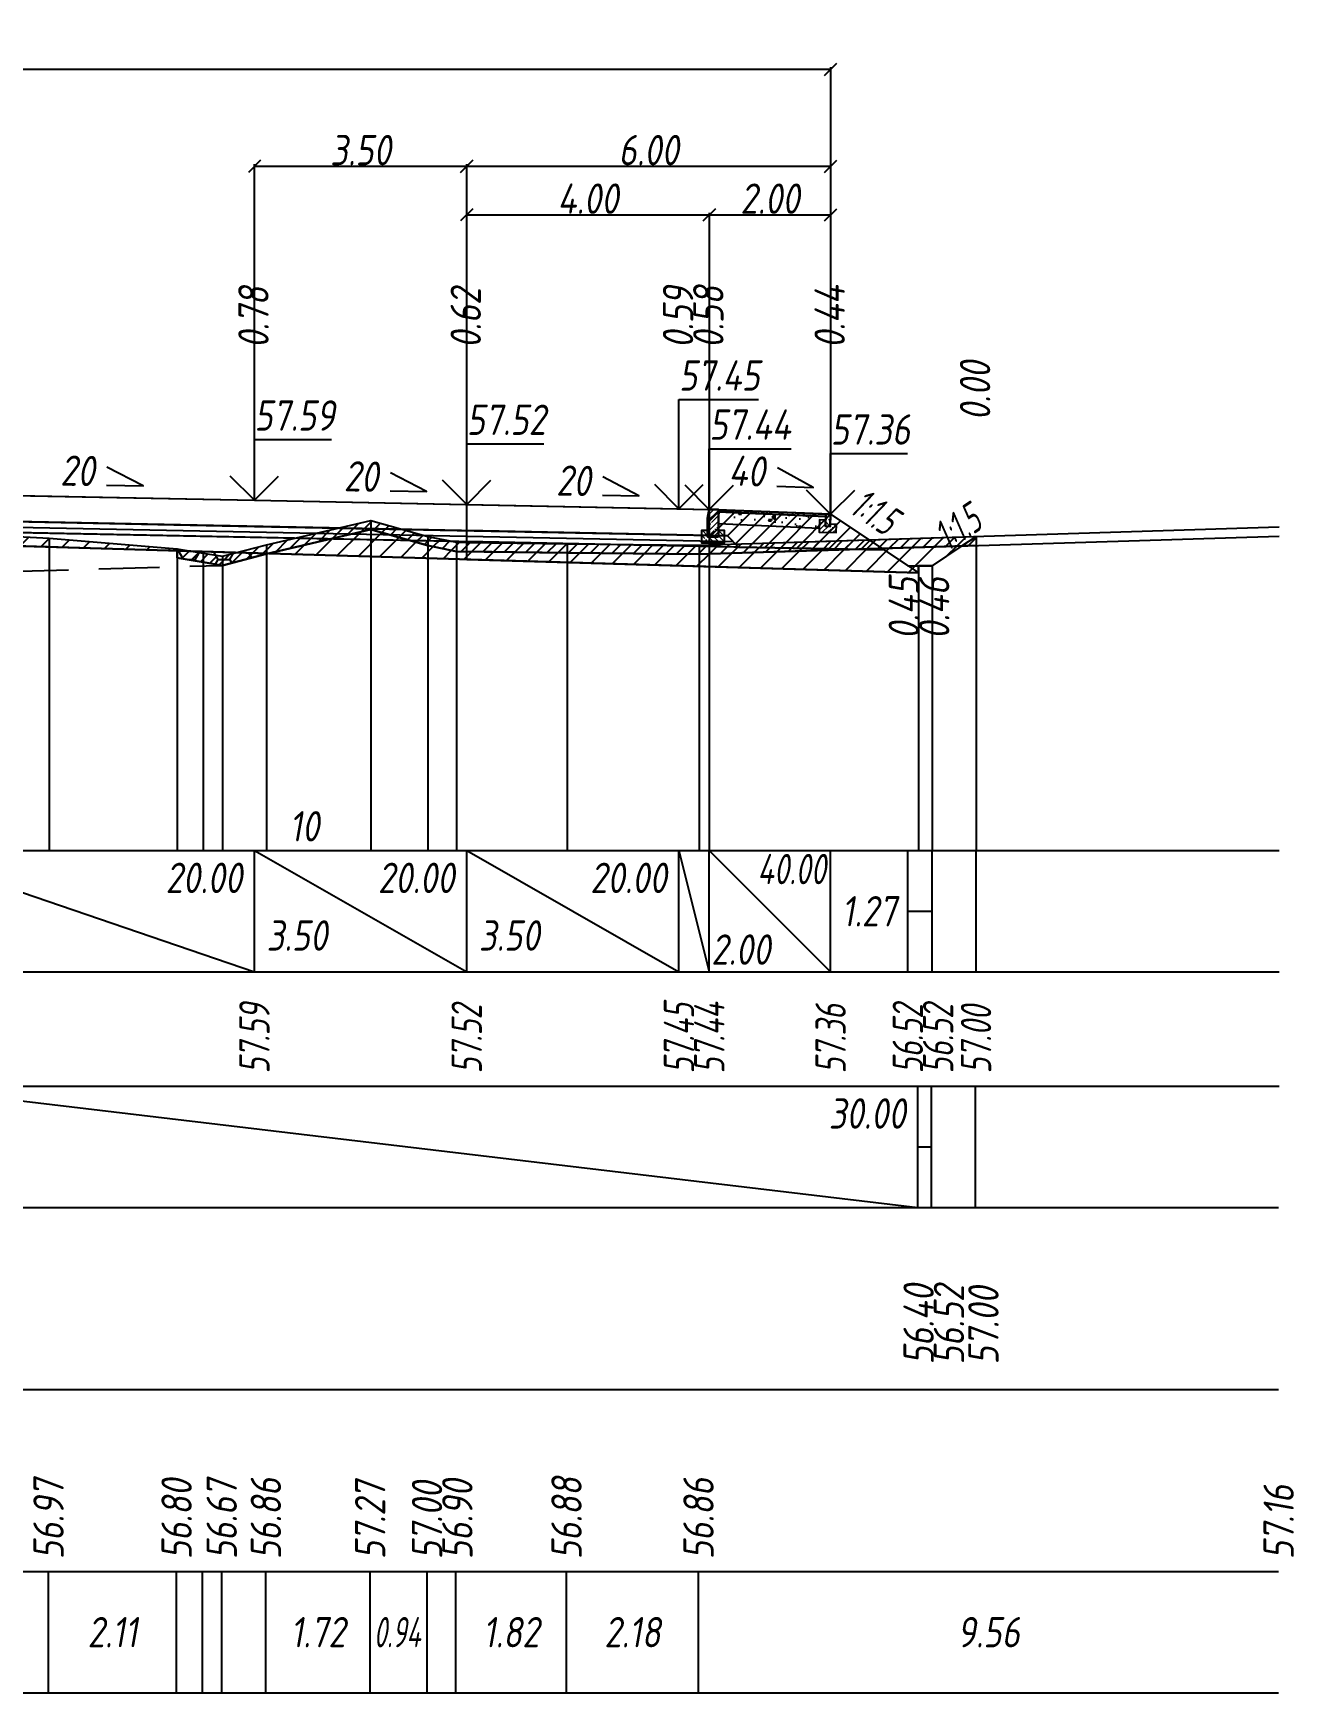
# Model space of a CAD drawing. Extents: x -717 to 1451, y -133302 to 233.
# Drawn here: x -165 to -61.1, y -72785.8 to -72649 of the extents above; entities that cross this region are included whole.
import ezdxf
from ezdxf.enums import TextEntityAlignment as Align

# ---------------------------------------------------------------- set-up
doc = ezdxf.new("R2010")
doc.units = 0
doc.linetypes.add('штриховая', pattern=[0.75, 0.5, -0.25])
for name, color, linetype in [('Интерполированный поперечник', 2, 'Continuous'), ('КОД_399', 252, 'Continuous'), ('Код_510', 7, 'Continuous'), ('Код_514', 1, 'Continuous'), ('Код_516', 1, 'Continuous'), ('Контур_0', 7, 'Continuous'), ('Контур_2521', 7, 'Continuous'), ('Контур_2564', 7, 'Continuous'), ('Контур_2660', 7, 'Continuous'), ('Контур_2665', 7, 'Continuous'), ('Контур_400', 7, 'Continuous'), ('Контур_508', 7, 'Continuous'), ('Контур_512', 7, 'Continuous'), ('Контур_513', 7, 'Continuous'), ('Красный поперечник', 1, 'Continuous'), ('Объём_2501', 7, 'Continuous'), ('Объём_2564', 7, 'Continuous'), ('Объём_2650', 7, 'Continuous'), ('Объём_2660', 7, 'Continuous'), ('Объём_2661', 7, 'Continuous'), ('Объём_2662', 7, 'Continuous'), ('Объём_2663', 7, 'Continuous'), ('Объём_2664', 7, 'Continuous'), ('Объём_2665', 7, 'Continuous'), ('Объём_2666', 7, 'Continuous'), ('Откосы', 7, 'Continuous'), ('Отметки покрытия', 7, 'Continuous'), ('Рабочие отметки', 7, 'Continuous'), ('Слои выравнивания', 7, 'Continuous'), ('Таблица', 7, 'Continuous'), ('Уклоны проезжей части', 7, 'Continuous'), ('Черный поперечник', 3, 'Continuous')]:
    doc.layers.add(name, color=color, linetype=linetype)
for name, color, linetype, true_color in [('Контур_2540', 2, 'Continuous', 0xffff00), ('Контур_2560', 2, 'Continuous', 0xffff00), ('Контур_2561', 7, 'Continuous', 0xff8040), ('Контур_2562', 3, 'Continuous', 0x00ff00), ('Контур_2563', 7, 'Continuous', 0xff8000), ('Контур_2570', 7, 'Continuous', 0x80ff00), ('Контур_2736', 4, 'Continuous', 0x00ffff), ('Контур_402', 7, 'Continuous', 0xff6464), ('Контур_703', 4, 'Continuous', 0x00ffff), ('Контур_707', 4, 'Continuous', 0x00ffff), ('Контур_720', 131, 'Continuous', 0xaaffff), ('Объём_2500', 7, 'Continuous', 0xc0c0c0), ('Объём_2520', 7, 'Continuous', 0x80ffff), ('Объём_2540', 2, 'Continuous', 0xffff00), ('Объём_2560', 2, 'Continuous', 0xffff00), ('Объём_2561', 7, 'Continuous', 0xff8040), ('Объём_2562', 3, 'Continuous', 0x00ff00), ('Объём_2563', 7, 'Continuous', 0xff8000), ('Объём_2570', 7, 'Continuous', 0x80ff00), ('Объём_2600', 7, 'Continuous', 0x808000), ('Объём_2746', 2, 'Continuous', 0xffff00)]:
    doc.layers.add(name, color=color, linetype=linetype, true_color=true_color)
doc.styles.get("Standard").update_dxf_attribs({"font": 'txt', "height": 2.5})
doc.styles.add('М', font='romand.shx', dxfattribs={"width": 0.8, "oblique": 10, "height": 2.5})
doc.dimstyles.get("Standard").update_dxf_attribs({"dimtxt": 0.18, "dimasz": 0.18, "dimexe": 0.18, "dimexo": 0.0625, "dimgap": 0.09, "dimtad": 0, "dimtih": 1, "dimtoh": 1, "dimdec": 4, "dimzin": 0, "dimdsep": 46, "dimtxsty": 'Standard', "dimcen": 0.09, "dimadec": 0, "dimazin": 0, "dimtfac": 1, "dimtdec": 4, "dimtofl": 0, "dimtmove": 0, "dimatfit": 3, "dimfxl": 1, "dimtolj": 1, "dimtzin": 0, "dimarcsym": 0})
pattern_1 = [(45, (-402.673, 2.5874), (-0.898025612, 0.898025612), [])]

# ---------------------------------------------------------------- blocks, each defined once
blk = doc.blocks.new('_Oblique')
at = {"color": 0, "linetype": 'ByBlock', "lineweight": -2}
blk.add_line((-0.5, -0.5), (0.5, 0.5), dxfattribs=at)
blk = doc.blocks.new('*D3022')
at = {"color": 0, "lineweight": -2, "transparency": 16777216}
for p, q in [((-109.29, -72688.3), (-109.29, -72663.84)), ((-109.29, -72664.02), (-99.29, -72664.02)), ((-99.29, -72688.7), (-99.29, -72663.84))]:
    blk.add_line(p, q, dxfattribs=at)
at = {"layer": 'Defpoints', "color": 0, "transparency": 16777216}
for p in [(-99.29, -72664.02), (-109.29, -72688.36), (-99.29, -72688.76)]:
    blk.add_point(p, dxfattribs=at)
at = {"color": 0, "lineweight": -2, "transparency": 16777216, "rotation": 180}
blk.add_blockref('_Oblique', (-109.29, -72664.02), dxfattribs=at)
at = {"color": 0, "lineweight": -2, "transparency": 16777216}
blk.add_blockref('_Oblique', (-99.29, -72664.02), dxfattribs=at)
at = {"color": 0, "transparency": 16777216, "insert": (-104.29, -72662.68), "char_height": 2.5, "width": 0.72, "attachment_point": 5, "style": 'М'}
blk.add_mtext('\\A1;2.00', dxfattribs=at)
blk = doc.blocks.new('*D3024')
at = {"color": 0, "lineweight": -2, "transparency": 16777216}
for p, q in [((-129.29, -72687.9), (-129.29, -72663.84)), ((-129.29, -72664.02), (-109.29, -72664.02)), ((-109.29, -72688.3), (-109.29, -72663.84))]:
    blk.add_line(p, q, dxfattribs=at)
at = {"layer": 'Defpoints', "color": 0, "transparency": 16777216}
for p in [(-109.29, -72664.02), (-129.29, -72687.96), (-109.29, -72688.36)]:
    blk.add_point(p, dxfattribs=at)
at = {"color": 0, "lineweight": -2, "transparency": 16777216, "rotation": 180}
blk.add_blockref('_Oblique', (-129.29, -72664.02), dxfattribs=at)
at = {"color": 0, "lineweight": -2, "transparency": 16777216}
blk.add_blockref('_Oblique', (-109.29, -72664.02), dxfattribs=at)
at = {"color": 0, "transparency": 16777216, "insert": (-119.29, -72662.68), "char_height": 2.5, "width": 0.72, "attachment_point": 5, "style": 'М'}
blk.add_mtext('\\A1;4.00', dxfattribs=at)
blk = doc.blocks.new('*D3026')
at = {"color": 0, "lineweight": -2, "transparency": 16777216}
for p, q in [((-146.79, -72687.55), (-146.79, -72659.84)), ((-129.29, -72660.02), (-146.79, -72660.02)), ((-129.29, -72687.9), (-129.29, -72659.84))]:
    blk.add_line(p, q, dxfattribs=at)
at = {"layer": 'Defpoints', "color": 0, "transparency": 16777216}
for p in [(-146.79, -72660.02), (-146.79, -72687.61), (-129.29, -72687.96)]:
    blk.add_point(p, dxfattribs=at)
at = {"color": 0, "lineweight": -2, "transparency": 16777216, "rotation": 180}
blk.add_blockref('_Oblique', (-146.79, -72660.02), dxfattribs=at)
at = {"color": 0, "lineweight": -2, "transparency": 16777216}
blk.add_blockref('_Oblique', (-129.29, -72660.02), dxfattribs=at)
at = {"color": 0, "transparency": 16777216, "insert": (-138.04, -72658.68), "char_height": 2.5, "width": 0.75, "attachment_point": 5, "style": 'М'}
blk.add_mtext('\\A1;3.50', dxfattribs=at)
blk = doc.blocks.new('*D3027')
at = {"color": 0, "lineweight": -2, "transparency": 16777216}
for p, q in [((-129.29, -72687.9), (-129.29, -72659.84)), ((-99.29, -72660.02), (-129.29, -72660.02)), ((-99.29, -72688.7), (-99.29, -72659.84))]:
    blk.add_line(p, q, dxfattribs=at)
at = {"layer": 'Defpoints', "color": 0, "transparency": 16777216}
for p in [(-129.29, -72660.02), (-129.29, -72687.96), (-99.29, -72688.76)]:
    blk.add_point(p, dxfattribs=at)
at = {"color": 0, "lineweight": -2, "transparency": 16777216, "rotation": 180}
blk.add_blockref('_Oblique', (-129.29, -72660.02), dxfattribs=at)
at = {"color": 0, "lineweight": -2, "transparency": 16777216}
blk.add_blockref('_Oblique', (-99.29, -72660.02), dxfattribs=at)
at = {"color": 0, "transparency": 16777216, "insert": (-114.29, -72658.68), "char_height": 2.5, "width": 0.72, "attachment_point": 5, "style": 'М'}
blk.add_mtext('\\A1;6.00', dxfattribs=at)
blk = doc.blocks.new('*D3029')
at = {"color": 0, "lineweight": -2, "transparency": 16777216}
for p, q in [((-287.81, -72689.2), (-287.81, -72651.84)), ((-287.81, -72652.02), (-99.29, -72652.02)), ((-99.29, -72688.7), (-99.29, -72651.84))]:
    blk.add_line(p, q, dxfattribs=at)
at = {"layer": 'Defpoints', "color": 0, "transparency": 16777216}
for p in [(-99.29, -72652.02), (-99.29, -72688.76), (-287.81, -72689.26)]:
    blk.add_point(p, dxfattribs=at)
at = {"color": 0, "lineweight": -2, "transparency": 16777216, "rotation": 180}
blk.add_blockref('_Oblique', (-287.81, -72652.02), dxfattribs=at)
at = {"color": 0, "lineweight": -2, "transparency": 16777216}
blk.add_blockref('_Oblique', (-99.29, -72652.02), dxfattribs=at)
at = {"color": 0, "transparency": 16777216, "insert": (-193.55, -72650.68), "char_height": 2.5, "width": 0.93, "attachment_point": 5, "style": 'М'}
blk.add_mtext('\\A1;37.70', dxfattribs=at)
blk = doc.blocks.new('Тротуар1')
at = {"linetype": 'Continuous', "lineweight": 13}
h = blk.add_hatch(dxfattribs=at)
h.set_pattern_fill('ANSI35', scale=5, angle=90)
h.set_pattern_definition([(135, (-1541.6927, -4801.9416), (-0.88388348, -0.88388348), []), (135, (-1541.6927, -4801.0577), (-0.88388348, -0.88388348), [1.5625, -0.3125, 0, -0.3125])])
h.paths.add_polyline_path([(-16.72, -1.24), (-17.72, -1.24), (-17.72, -2.24), (-18.52, -2.24), (-18.52, -1.85), (-19.52, -1.89), (-19.52, -3.24), (-16.72, -3.24)])
h = blk.add_hatch(dxfattribs=at)
h.set_pattern_fill('ANSI35', scale=5)
h.set_pattern_definition([(45, (-1541.6927, -4800.4416), (-0.88388348, 0.88388348), []), (45, (-1540.8088, -4800.4416), (-0.88388348, 0.88388348), [1.5625, -0.3125, 0, -0.3125])])
h.paths.add_polyline_path([(-17.72, -0.24), (-18.52, -0.24), (-18.52, -2.24), (-17.72, -2.24)])
at = {"linetype": 'Continuous'}
h = blk.add_hatch(dxfattribs=at)
h.set_pattern_fill('ANSI31', color=256, scale=15, angle=45, style=0)
h.set_pattern_definition([(90, (-1932.1888, -4954.235), (-1.875, 3e-16), [])])
h.paths.add_polyline_path([(0, 0), (-17.72, -0.24), (-17.71, -0.63), (-11.04, -0.58), (0, -0.4)])
at = {"layer": 'КОД_399'}
h = blk.add_hatch(dxfattribs=at)
h.set_pattern_fill('AR-CONC', scale=0.7, angle=45, style=0)
h.set_pattern_definition([(95, (-1932.189, -4954.235), (3.860864, 3.2396496), [0.525, -5.775]), (40, (-1932.189, -4954.235), (-4.409945, 3.036377), [0.42, -4.62]), (145.45144, (-1931.867, -4953.965), (-0.549081, 6.2760265), [0.4461813, -4.907995]), (91.1842, (-1933.179, -4953.245), (6.101854, 4.4632964), [0.7875, -8.6625]), (141.63564, (-1932.67, -4952.873), (-0.1953, 9.447982), [0.669272, -7.361996]), (36.18416, (-1933.179, -4953.245), (-0.1953, 9.447982), [0.63, -6.93]), (66, (-1932.4363, -4952.9975), (4.947401, 0.9616773), [0.525, -5.775]), (11, (-1932.4363, -4952.9975), (-2.38496, 4.793659), [0.42, -4.62]), (116.45144, (-1932.024, -4952.9174), (2.562441, 5.7553363), [0.4461813, -4.907995]), (82.5, (-1932.1888, -4954.235), (-1.5875523, 1.7079287), [0, -4.564, 0, -4.69, 0, -4.6375]), (52.5, (-1932.1888, -4954.235), (-0.6501106, 3.2543661), [0, -2.674, 0, -4.459, 0, -1.7675]), (12.5, (-1933.2926, -4955.3388), (2.7539272, 2.5306453), [0, -1.75, 0, -5.46, 0, -7.245]), (2.5, (-1933.7876, -4955.8337), (2.3911299, 3.3821186), [0, -2.275, 0, -3.626, 0, -5.145])])
h.paths.add_polyline_path([(0, -0.4), (-17.71, -0.63), (-17.72, -1.24), (-16.71, -1.24), (-16.72, -2.62), (-0.07, -2.41)])
at = {"linetype": 'Continuous'}
blk.add_lwpolyline([(-17.72, -1.24), (-16.72, -1.24), (-16.72, -3.24), (-19.52, -3.24), (-19.52, -1.89), (-18.52, -1.85)], dxfattribs=at)
at = {"color": 7, "lineweight": 30}
for points in [[(-18.52, -0.24), (-18.52, -2.24), (-17.72, -2.24), (-17.72, -0.24), (-18.52, -0.24)], [(-8.6, -0.53), (0, -0.4)]]:
    blk.add_lwpolyline(points, dxfattribs=at)
for points in [[(0, 0), (-17.72, -0.24), (-17.72, -0.63), (0, -0.4)], [(0, -0.4), (-17.71, -0.63), (-17.72, -1.24), (-16.71, -1.24), (-16.72, -2.62), (-0.07, -2.39)]]:
    blk.add_lwpolyline(points, close=True)
blk = doc.blocks.new('БР100.30.18')
at = {"linetype": 'Continuous', "lineweight": 13}
h = blk.add_hatch(dxfattribs=at)
h.set_pattern_fill('ANSI35', scale=5)
h.set_pattern_definition([(45, (-1504.996, -4799.2297), (-0.88388348, 0.88388348), []), (45, (-1504.1121, -4799.2297), (-0.88388348, 0.88388348), [1.5625, -0.3125, 0, -0.3125])])
h.paths.add_polyline_path([(0.3, 3.47), (1.8, 3.47), (1.8, -1.03), (0, -1.03), (0, 1.97)])
h = blk.add_hatch(dxfattribs=at)
h.set_pattern_fill('ANSI35', scale=5, angle=90)
h.set_pattern_definition([(135, (-1504.996, -4800.7297), (-0.88388348, -0.88388348), []), (135, (-1504.996, -4799.8458), (-0.88388348, -0.88388348), [1.5625, -0.3125, 0, -0.3125])])
h.paths.add_polyline_path([(-1, -0.03), (0, -0.03), (0, -1.03), (1.8, -1.03), (1.8, -0.03), (2.8, -0.03), (2.8, -2.03), (-1, -2.03)])
at = {"color": 7, "lineweight": 30}
blk.add_lwpolyline([(1.8, -1.03), (0, -1.03), (0, 1.97), (0.3, 3.47), (1.8, 3.47)], close=True, dxfattribs=at)
at = {"linetype": 'Continuous'}
blk.add_lwpolyline([(0, -0.03), (-1, -0.03), (-1, -2.03), (2.8, -2.03), (2.8, -0.03), (1.8, -0.03)], dxfattribs=at)

msp = doc.modelspace()

# ---------------------------------------------------------------- hatches: boundary and pattern name
at = {"layer": 'Объём_2563'}
h = msp.add_hatch(dxfattribs=at)
h.set_pattern_fill('ANSI31', color=256, scale=0.3)
h.set_pattern_definition([(45, (-402.6729, 2.5874), (-0.673519209, 0.673519209), [])])
h.paths.add_polyline_path([(-106.875, -72691.395), (-107.793, -72690.476), (-109.293, -72690.446), (-109.293, -72688.296), (-99.293, -72688.696), (-94.886, -72691.635)])
at = {"layer": 'Объём_2570'}
h = msp.add_hatch(dxfattribs=at)
h.set_pattern_fill('ANSI31', color=256, scale=0.2)
h.set_pattern_definition([(45, (-402.67294, 2.58745), (-0.449012806, 0.449012806), [])])
h.paths.add_polyline_path([(-87.308, -72691.272), (-110.13, -72691.986), (-121.009, -72691.883), (-130.124, -72691.754), (-132.509, -72691.27), (-137.199, -72689.946), (-145.79, -72691.96), (-149.431, -72692.905), (-151.007, -72692.651), (-153.151, -72692.284), (-153.151, -72691.534), (-151.007, -72691.901), (-149.431, -72692.155), (-145.79, -72691.21), (-137.199, -72689.196), (-132.509, -72690.52), (-130.124, -72691.004), (-121.009, -72691.133), (-110.13, -72691.236), (-87.308, -72690.522)])
at = {"layer": 'Объём_2600'}
h = msp.add_hatch(dxfattribs=at)
h.set_pattern_fill('ANSI31', color=6, scale=0.4)
h.set_pattern_definition(pattern_1)
h.paths.add_polyline_path([(-153.151, -72691.698), (-176.05, -72691.011), (-176.05, -72690.204), (-171.031, -72690.285), (-163.71, -72690.672), (-153.151, -72691.534)])
h = msp.add_hatch(dxfattribs=at)
h.set_pattern_fill('ANSI31', color=6, scale=0.4)
h.set_pattern_definition(pattern_1)
h.paths.add_polyline_path([(-90.931, -72692.938), (-92.04, -72692.938), (-92.04, -72693.532), (-145.637, -72691.924), (-137.199, -72689.946), (-132.509, -72691.27), (-130.124, -72691.754), (-121.009, -72691.883), (-110.13, -72691.986), (-88.488, -72691.309)])
h = msp.add_hatch(dxfattribs=at)
h.set_pattern_fill('HONEY', color=5, scale=0.3)
h.set_pattern_definition([(0, (-36.5182, 2.0279), (1.42875, 0.8248891935), [0.9525, -1.905]), (120, (-36.5182, 2.0279), (-1.428749997, 0.824889199), [0.9525, -1.905]), (60, (-36.5182, 2.0279), (3e-09, 1.649778392), [-1.905, 0.9525])])
h.paths.add_polyline_path([(-88.488, -72691.309), (-87.308, -72690.522), (-87.308, -72691.272)])
h = msp.add_hatch(dxfattribs=at)
h.set_pattern_fill('HONEY', color=5, scale=0.3)
h.set_pattern_definition([(0, (-402.6729, 2.58745), (1.42875, 0.8248891935), [0.9525, -1.905]), (120, (-402.6729, 2.58745), (-1.428749997, 0.824889199), [0.9525, -1.905]), (60, (-402.6729, 2.58745), (3e-09, 1.649778392), [-1.905, 0.9525])])
h.paths.add_polyline_path([(-145.79, -72691.96), (-149.431, -72692.905), (-151.007, -72692.651), (-153.151, -72692.284), (-153.151, -72691.698), (-145.637, -72691.924)])

# ---------------------------------------------------------------- linework, layer by layer
at = {"layer": 'Интерполированный поперечник', "linetype": 'штриховая', "ltscale": 10, "flags": 128}
msp.add_lwpolyline([(-264.581, -72696.245), (-149.431, -72692.905)], dxfattribs=at)
at = {"layer": 'Код_510'}
for p, q in [((-163.764, -72785.834), (-163.764, -72775.834)), ((-153.205, -72785.834), (-153.205, -72775.834)), ((-151.061, -72785.834), (-151.061, -72775.834)), ((-149.485, -72785.834), (-149.485, -72775.834)), ((-145.845, -72785.834), (-145.845, -72775.834)), ((-137.253, -72785.834), (-137.253, -72775.834)), ((-132.563, -72785.834), (-132.563, -72775.834)), ((-130.178, -72785.834), (-130.178, -72775.834)), ((-121.064, -72785.834), (-121.064, -72775.834)), ((-110.184, -72785.834), (-110.184, -72775.834))]:
    msp.add_line(p, q, dxfattribs=at)
at = {"layer": 'Код_514'}
for p, q in [((-176.05, -72716.413), (-146.793, -72726.413)), ((-146.793, -72726.413), (-146.793, -72716.413)), ((-146.793, -72716.413), (-129.293, -72726.413)), ((-129.293, -72726.413), (-129.293, -72716.413)), ((-129.293, -72716.413), (-111.793, -72726.413)), ((-111.793, -72726.413), (-111.793, -72716.413)), ((-111.793, -72716.413), (-109.293, -72726.413)), ((-109.293, -72726.413), (-109.293, -72716.413)), ((-109.293, -72716.413), (-99.293, -72726.413)), ((-99.293, -72726.413), (-99.293, -72716.413)), ((-92.931, -72726.413), (-92.931, -72716.413)), ((-90.931, -72726.413), (-90.931, -72716.413)), ((-87.308, -72726.413), (-87.308, -72716.413)), ((-92.931, -72721.413), (-90.931, -72721.413))]:
    msp.add_line(p, q, dxfattribs=at)
at = {"layer": 'Код_516'}
for p, q in [((-176.104, -72735.834), (-92.095, -72745.834)), ((-92.095, -72745.834), (-92.095, -72735.834)), ((-92.095, -72745.834), (-92.095, -72735.834)), ((-90.986, -72745.834), (-90.986, -72735.834)), ((-87.362, -72745.834), (-87.362, -72735.834)), ((-92.095, -72740.834), (-90.986, -72740.834))]:
    msp.add_line(p, q, dxfattribs=at)
at = {"layer": 'Контур_0', "color": 18, "true_color": 0x000000, "flags": 128}
for points in [[(-146.793, -72687.546), (-109.293, -72688.296), (-109.293, -72690.446), (-176.05, -72689.111), (-176.05, -72686.961), (-146.793, -72687.546), (-146.793, -72687.546)], [(-146.793, -72689.696), (-107.793, -72690.476), (-106.875, -72691.395), (-176.05, -72690.011), (-176.05, -72689.111), (-146.793, -72689.696), (-146.793, -72689.696)], [(-109.293, -72690.446), (-107.793, -72690.476), (-106.875, -72691.395), (-94.886, -72691.635)]]:
    msp.add_lwpolyline(points, dxfattribs=at)
at = {"layer": 'Контур_2521', "color": 18, "true_color": 0x000000, "flags": 128}
msp.add_lwpolyline([(-176.05, -72689.561), (-107.334, -72690.936)], dxfattribs=at)
at = {"layer": 'Контур_2540', "flags": 128}
msp.add_lwpolyline([(-92.04, -72693.532), (-176.05, -72691.011), (-176.05, -72690.011), (-94.886, -72691.635), (-92.04, -72693.532), (-92.04, -72693.532)], dxfattribs=at)
at = {"layer": 'Контур_2560', "flags": 128}
msp.add_lwpolyline([(-109.293, -72688.296), (-99.293, -72688.696), (-99.293, -72688.696), (-99.293, -72688.696)], dxfattribs=at)
at = {"layer": 'Контур_2561', "flags": 128}
msp.add_lwpolyline([(-109.293, -72688.296), (-109.293, -72688.296), (-99.293, -72688.696), (-99.293, -72688.696), (-109.293, -72688.296)], dxfattribs=at)
at = {"layer": 'Контур_2562', "flags": 128}
msp.add_lwpolyline([(-99.293, -72688.696), (-99.293, -72688.696), (-99.293, -72688.696), (-99.293, -72688.696), (-99.293, -72688.696)], dxfattribs=at)
at = {"layer": 'Контур_2563', "flags": 128}
msp.add_lwpolyline([(-106.875, -72691.395), (-107.793, -72690.476), (-109.293, -72690.446), (-109.293, -72688.296), (-99.293, -72688.696), (-94.886, -72691.635), (-106.875, -72691.395), (-106.875, -72691.395)], dxfattribs=at)
at = {"layer": 'Контур_2564', "flags": 128}
msp.add_lwpolyline([(-109.293, -72688.296), (-99.293, -72688.696)], dxfattribs=at)
at = {"layer": 'Контур_2570', "flags": 128}
msp.add_lwpolyline([(-171.031, -72690.285), (-163.71, -72690.672), (-153.151, -72691.534), (-153.151, -72692.284), (-151.007, -72692.651), (-149.431, -72692.905), (-145.79, -72691.96), (-137.199, -72689.946), (-132.509, -72691.27), (-130.124, -72691.754), (-121.009, -72691.883), (-110.13, -72691.986), (-62.308, -72690.49)], dxfattribs=at)
at = {"layer": 'Контур_2660', "flags": 128}
msp.add_lwpolyline([(-176.05, -72691.011), (-92.04, -72693.532)], dxfattribs=at)
at = {"layer": 'Контур_2665', "flags": 128}
msp.add_lwpolyline([(-99.293, -72688.696), (-99.293, -72688.696)], dxfattribs=at)
at = {"layer": 'Контур_2736', "flags": 128}
msp.add_lwpolyline([(-99.293, -72688.696), (-96.141, -72690.798), (-96.141, -72690.798), (-92.931, -72692.938)], dxfattribs=at)
at = {"layer": 'Контур_400', "flags": 128}
msp.add_lwpolyline([(-176.05, -72686.961), (-146.793, -72687.546), (-129.293, -72687.896), (-129.293, -72687.896), (-129.293, -72687.896), (-129.293, -72687.896), (-111.793, -72688.246), (-111.793, -72688.246), (-109.293, -72688.296)], dxfattribs=at)
at = {"layer": 'Контур_402', "flags": 128}
msp.add_lwpolyline([(-295.923, -72694.607), (-229.106, -72692.603), (-229.106, -72690.67), (-218.356, -72690.425), (-199.848, -72689.864), (-189.868, -72689.979), (-176.05, -72690.204), (-176.05, -72691.011), (-92.04, -72693.532)], dxfattribs=at)
at = {"layer": 'Контур_508', "flags": 128}
msp.add_lwpolyline([(-297.666, -72695.77), (-295.923, -72694.607), (-229.106, -72692.603), (-229.106, -72690.67), (-218.356, -72690.425), (-199.848, -72689.864), (-189.868, -72689.979), (-176.05, -72690.204), (-176.05, -72691.011), (-92.04, -72693.532), (-92.04, -72692.938), (-90.931, -72692.938), (-87.308, -72690.522)], dxfattribs=at)
at = {"layer": 'Контур_512', "flags": 128}
msp.add_lwpolyline([(-176.05, -72691.011), (-92.04, -72693.532), (-92.04, -72692.938), (-90.931, -72692.938), (-87.308, -72690.522)], dxfattribs=at)
at = {"layer": 'Контур_513', "flags": 128}
msp.add_lwpolyline([(-297.666, -72695.77), (-295.923, -72694.607), (-229.106, -72692.603), (-229.106, -72690.67), (-218.356, -72690.425), (-199.848, -72689.864), (-189.868, -72689.979), (-176.05, -72690.204), (-176.05, -72691.011), (-92.04, -72693.532), (-92.04, -72692.938), (-90.931, -72692.938), (-87.308, -72690.522)], dxfattribs=at)
at = {"layer": 'Контур_703', "flags": 128}
for points in [[(-99.293, -72688.696), (-96.141, -72690.798)], [(-96.141, -72690.798), (-92.931, -72692.938)]]:
    msp.add_lwpolyline(points, dxfattribs=at)
at = {"layer": 'Контур_707', "flags": 128}
msp.add_lwpolyline([(-90.931, -72692.938), (-87.308, -72690.522)], dxfattribs=at)
at = {"layer": 'Контур_720', "flags": 128}
msp.add_lwpolyline([(-92.931, -72692.938), (-90.931, -72692.938)], dxfattribs=at)
at = {"layer": 'Красный поперечник'}
for p, q in [((-176.05, -72686.961), (-146.793, -72687.546)), ((-146.793, -72687.546), (-129.293, -72687.896)), ((-129.293, -72687.896), (-111.793, -72688.246)), ((-111.793, -72688.246), (-109.293, -72688.296)), ((-109.293, -72688.296), (-99.293, -72688.696)), ((-99.293, -72688.696), (-92.931, -72692.938)), ((-90.931, -72692.938), (-87.308, -72690.522)), ((-87.308, -72690.522), (-87.308, -72716.413)), ((-92.931, -72692.938), (-90.931, -72692.938)), ((-92.04, -72692.938), (-92.04, -72716.413)), ((-90.931, -72692.938), (-90.931, -72716.413)), ((-92.04, -72693.532), (-92.04, -72716.413))]:
    msp.add_line(p, q, dxfattribs=at)
at = {"layer": 'Объём_2500', "color": 18, "true_color": 0x000000, "flags": 128}
for points in [[(-146.793, -72687.546), (-109.293, -72688.296), (-109.293, -72690.446), (-176.05, -72689.111), (-176.05, -72686.961), (-146.793, -72687.546), (-146.793, -72687.546)], [(-129.293, -72687.896), (-109.293, -72688.296), (-109.293, -72690.446), (-129.293, -72690.046), (-129.293, -72687.896)]]:
    msp.add_lwpolyline(points, dxfattribs=at)
at = {"layer": 'Объём_2501', "flags": 128}
for points in [[(-176.05, -72686.961), (-146.793, -72687.546), (-129.293, -72687.896), (-129.293, -72687.896), (-129.293, -72687.896), (-129.293, -72687.896), (-111.793, -72688.246), (-111.793, -72688.246), (-109.293, -72688.296)], [(-129.293, -72687.896), (-111.793, -72688.246), (-111.793, -72688.246), (-109.293, -72688.296)]]:
    msp.add_lwpolyline(points, dxfattribs=at)
at = {"layer": 'Объём_2520', "color": 250, "flags": 128}
for points in [[(-146.793, -72689.696), (-107.793, -72690.476), (-106.875, -72691.395), (-176.05, -72690.011), (-176.05, -72689.111), (-146.793, -72689.696), (-146.793, -72689.696)], [(-129.293, -72690.046), (-107.793, -72690.476), (-106.875, -72691.395), (-129.293, -72690.946), (-129.293, -72690.046)]]:
    msp.add_lwpolyline(points, dxfattribs=at)
at = {"layer": 'Объём_2540', "flags": 128}
for points in [[(-92.04, -72693.532), (-176.05, -72691.011), (-176.05, -72690.011), (-94.886, -72691.635), (-92.04, -72693.532), (-92.04, -72693.532)], [(-129.293, -72690.946), (-94.886, -72691.635), (-92.04, -72693.532), (-92.04, -72693.532), (-92.04, -72693.532), (-129.293, -72692.414), (-129.293, -72690.946)]]:
    msp.add_lwpolyline(points, dxfattribs=at)
at = {"layer": 'Объём_2560', "flags": 128}
msp.add_lwpolyline([(-109.293, -72688.296), (-99.293, -72688.696), (-99.293, -72688.696), (-99.293, -72688.696)], dxfattribs=at)
msp.add_lwpolyline([(-109.293, -72688.296), (-99.293, -72688.696), (-99.293, -72688.696), (-99.293, -72688.696)], dxfattribs=at)
at = {"layer": 'Объём_2561', "flags": 128}
msp.add_lwpolyline([(-109.293, -72688.296), (-109.293, -72688.296), (-99.293, -72688.696), (-99.293, -72688.696), (-109.293, -72688.296)], dxfattribs=at)
msp.add_lwpolyline([(-109.293, -72688.296), (-109.293, -72688.296), (-99.293, -72688.696), (-99.293, -72688.696), (-109.293, -72688.296)], dxfattribs=at)
at = {"layer": 'Объём_2562', "flags": 128}
msp.add_lwpolyline([(-99.293, -72688.696), (-99.293, -72688.696), (-99.293, -72688.696), (-99.293, -72688.696), (-99.293, -72688.696)], dxfattribs=at)
msp.add_lwpolyline([(-99.293, -72688.696), (-99.293, -72688.696), (-99.293, -72688.696), (-99.293, -72688.696), (-99.293, -72688.696)], dxfattribs=at)
at = {"layer": 'Объём_2563', "color": 250, "flags": 128}
msp.add_lwpolyline([(-106.875, -72691.395), (-107.793, -72690.476), (-109.293, -72690.446), (-109.293, -72688.296), (-99.293, -72688.696), (-94.886, -72691.635), (-106.875, -72691.395), (-106.875, -72691.395)], dxfattribs=at)
msp.add_lwpolyline([(-106.875, -72691.395), (-107.793, -72690.476), (-109.293, -72690.446), (-109.293, -72688.296), (-99.293, -72688.696), (-94.886, -72691.635), (-106.875, -72691.395), (-106.875, -72691.395)], dxfattribs=at)
at = {"layer": 'Объём_2564', "flags": 128}
msp.add_lwpolyline([(-109.293, -72688.296), (-99.293, -72688.696)], dxfattribs=at)
msp.add_lwpolyline([(-109.293, -72688.296), (-99.293, -72688.696)], dxfattribs=at)
at = {"layer": 'Объём_2570', "flags": 128}
for points in [[(-87.308, -72691.272), (-110.13, -72691.986), (-121.009, -72691.883), (-130.124, -72691.754), (-132.509, -72691.27), (-137.199, -72689.946), (-145.79, -72691.96), (-149.431, -72692.905), (-151.007, -72692.651), (-153.151, -72692.284), (-153.151, -72691.534), (-151.007, -72691.901), (-149.431, -72692.155), (-145.79, -72691.21), (-137.199, -72689.196), (-132.509, -72690.52), (-130.124, -72691.004), (-121.009, -72691.133), (-110.13, -72691.236), (-87.308, -72690.522), (-87.308, -72691.272), (-87.308, -72691.272)], [(-129.293, -72691.016), (-121.009, -72691.133), (-110.13, -72691.236), (-87.308, -72690.522), (-87.308, -72691.272), (-87.308, -72691.272), (-87.308, -72691.272), (-110.13, -72691.986), (-121.009, -72691.883), (-129.293, -72691.766), (-129.293, -72691.016)]]:
    msp.add_lwpolyline(points, dxfattribs=at)
at = {"layer": 'Объём_2600', "color": 5, "flags": 128}
for points in [[(-88.488, -72691.309), (-87.308, -72690.522), (-87.308, -72691.272), (-88.488, -72691.309), (-88.488, -72691.309)], [(-88.488, -72691.309), (-87.308, -72690.522), (-87.308, -72691.272), (-88.488, -72691.309), (-88.488, -72691.309)], [(-145.79, -72691.96), (-149.431, -72692.905), (-151.007, -72692.651), (-153.151, -72692.284), (-153.151, -72691.698), (-145.637, -72691.924), (-145.79, -72691.96), (-145.79, -72691.96)]]:
    msp.add_lwpolyline(points, dxfattribs=at)
at = {"layer": 'Объём_2650', "color": 6, "flags": 128}
for points in [[(-153.151, -72691.698), (-176.05, -72691.011), (-176.05, -72690.204), (-171.031, -72690.285), (-163.71, -72690.672), (-153.151, -72691.534), (-153.151, -72691.698), (-153.151, -72691.698)], [(-90.931, -72692.938), (-92.04, -72692.938), (-92.04, -72693.532), (-145.637, -72691.924), (-137.199, -72689.946), (-132.509, -72691.27), (-130.124, -72691.754), (-121.009, -72691.883), (-110.13, -72691.986), (-88.488, -72691.309), (-90.931, -72692.938), (-90.931, -72692.938)], [(-129.293, -72691.766), (-121.009, -72691.883), (-110.13, -72691.986), (-88.488, -72691.309), (-90.931, -72692.938), (-90.931, -72692.938), (-90.931, -72692.938), (-92.04, -72692.938), (-92.04, -72693.532), (-129.293, -72692.414), (-129.293, -72691.766)]]:
    msp.add_lwpolyline(points, dxfattribs=at)
at = {"layer": 'Объём_2660', "flags": 128}
for points in [[(-176.05, -72691.011), (-92.04, -72693.532)], [(-129.293, -72692.414), (-92.04, -72693.532)]]:
    msp.add_lwpolyline(points, dxfattribs=at)
at = {"layer": 'Объём_2661', "flags": 128}
msp.add_lwpolyline([(-99.293, -72688.696), (-96.141, -72690.798), (-92.931, -72692.938)], dxfattribs=at)
msp.add_lwpolyline([(-99.293, -72688.696), (-96.141, -72690.798), (-92.931, -72692.938)], dxfattribs=at)
at = {"layer": 'Объём_2662', "flags": 128}
msp.add_lwpolyline([(-90.931, -72692.938), (-87.308, -72690.522)], dxfattribs=at)
msp.add_lwpolyline([(-90.931, -72692.938), (-87.308, -72690.522)], dxfattribs=at)
at = {"layer": 'Объём_2663', "flags": 128}
msp.add_lwpolyline([(-92.931, -72692.938), (-90.931, -72692.938)], dxfattribs=at)
msp.add_lwpolyline([(-92.931, -72692.938), (-90.931, -72692.938)], dxfattribs=at)
at = {"layer": 'Объём_2664', "flags": 128}
msp.add_lwpolyline([(-92.931, -72692.938), (-90.931, -72692.938)], dxfattribs=at)
msp.add_lwpolyline([(-92.931, -72692.938), (-90.931, -72692.938)], dxfattribs=at)
at = {"layer": 'Объём_2665', "flags": 128}
msp.add_lwpolyline([(-99.293, -72688.696), (-99.293, -72688.696)], dxfattribs=at)
msp.add_lwpolyline([(-99.293, -72688.696), (-99.293, -72688.696)], dxfattribs=at)
at = {"layer": 'Объём_2666', "flags": 128}
msp.add_lwpolyline([(-99.293, -72688.696), (-96.141, -72690.798), (-96.141, -72690.798), (-92.931, -72692.938)], dxfattribs=at)
msp.add_lwpolyline([(-99.293, -72688.696), (-96.141, -72690.798), (-96.141, -72690.798), (-92.931, -72692.938)], dxfattribs=at)
at = {"layer": 'Объём_2746', "flags": 128}
for points in [[(-163.71, -72690.672), (-153.151, -72691.534), (-153.151, -72691.698), (-171.031, -72691.162), (-171.031, -72690.285), (-163.71, -72690.672), (-163.71, -72690.672)], [(-92.931, -72692.938), (-92.04, -72692.938), (-92.04, -72693.532), (-145.637, -72691.924), (-137.199, -72689.946), (-132.509, -72691.27), (-130.124, -72691.754), (-121.009, -72691.883), (-110.13, -72691.986), (-95.066, -72691.514), (-92.931, -72692.938), (-92.931, -72692.938)], [(-129.293, -72691.766), (-121.009, -72691.883), (-110.13, -72691.986), (-95.066, -72691.514), (-92.931, -72692.938), (-92.931, -72692.938), (-92.931, -72692.938), (-92.04, -72692.938), (-92.04, -72693.532), (-129.293, -72692.414), (-129.293, -72691.766)]]:
    msp.add_lwpolyline(points, dxfattribs=at)
at = {"layer": 'Отметки покрытия', "color": 1}
for p, q in [((-111.793, -72688.246), (-111.793, -72679.246)), ((-111.793, -72679.246), (-105.243, -72679.246)), ((-146.793, -72687.546), (-146.793, -72682.546)), ((-146.793, -72682.546), (-140.443, -72682.546)), ((-129.293, -72687.896), (-129.293, -72682.896)), ((-129.293, -72682.896), (-122.943, -72682.896)), ((-109.293, -72688.296), (-109.293, -72683.296)), ((-109.293, -72683.296), (-102.543, -72683.296)), ((-99.293, -72688.696), (-99.293, -72683.696)), ((-99.293, -72683.696), (-92.943, -72683.696)), ((-146.793, -72687.546), (-148.793, -72685.546)), ((-146.793, -72687.546), (-144.793, -72685.546)), ((-129.293, -72687.896), (-131.293, -72685.896)), ((-129.293, -72687.896), (-127.293, -72685.896)), ((-111.793, -72688.246), (-113.793, -72686.246)), ((-111.793, -72688.246), (-109.793, -72686.246)), ((-109.293, -72688.296), (-111.293, -72686.296)), ((-109.293, -72688.296), (-107.293, -72686.296)), ((-99.293, -72688.696), (-101.293, -72686.696)), ((-99.293, -72688.696), (-97.293, -72686.696))]:
    msp.add_line(p, q, dxfattribs=at)
at = {"layer": 'Слои выравнивания'}
msp.add_line((-109.293, -72688.296), (-109.293, -72716.413), dxfattribs=at)
at = {"layer": 'Таблица'}
for p, q in [((-322.666, -72716.413), (-62.308, -72716.413)), ((-322.666, -72726.413), (-62.308, -72726.413)), ((-322.666, -72735.834), (-62.308, -72735.834)), ((-322.721, -72745.834), (-62.362, -72745.834)), ((-322.721, -72760.834), (-62.362, -72760.834)), ((-322.721, -72775.834), (-62.362, -72775.834)), ((-322.721, -72785.834), (-62.362, -72785.834))]:
    msp.add_line(p, q, dxfattribs=at)
at = {"layer": 'Уклоны проезжей части', "color": 1, "flags": 128}
for points in [[(-158.974, -72686.301), (-155.975, -72686.361), (-158.944, -72684.801)], [(-103.736, -72686.366), (-100.738, -72686.485), (-103.676, -72684.867)], [(-135.596, -72686.769), (-132.596, -72686.829), (-135.566, -72685.269)], [(-118.096, -72687.119), (-115.096, -72687.179), (-118.066, -72685.619)]]:
    msp.add_lwpolyline(points, dxfattribs=at)
at = {"layer": 'Черный поперечник', "color": 7}
for p, q in [((-137.199, -72689.196), (-137.199, -72716.413)), ((-132.509, -72690.52), (-132.509, -72716.413)), ((-163.71, -72690.672), (-163.71, -72716.413)), ((-153.151, -72691.534), (-153.151, -72716.413)), ((-151.007, -72691.901), (-151.007, -72716.413)), ((-145.79, -72691.21), (-145.79, -72716.413)), ((-130.124, -72691.004), (-130.124, -72716.413)), ((-121.009, -72691.133), (-121.009, -72716.413)), ((-110.13, -72691.236), (-110.13, -72716.413)), ((-149.431, -72692.155), (-149.431, -72716.413))]:
    msp.add_line(p, q, dxfattribs=at)
at = {"layer": 'Черный поперечник', "flags": 128}
msp.add_lwpolyline([(-171.031, -72690.285), (-163.71, -72690.672), (-153.151, -72691.534), (-151.007, -72691.901), (-149.431, -72692.155), (-145.79, -72691.21), (-137.199, -72689.196), (-132.509, -72690.52), (-130.124, -72691.004), (-121.009, -72691.133), (-110.13, -72691.236), (-62.308, -72689.74)], dxfattribs=at)

# ---------------------------------------------------------------- block references
at = {"lineweight": 18, "xscale": 0.5, "yscale": 0.5, "zscale": 0.5, "rotation": 359.9444632229611}
msp.add_blockref('БР100.30.18', (-109.445, -72690.03), dxfattribs=at)
at = {"xscale": -0.4999999999999983, "yscale": 0.4999999999999997, "zscale": 0.4999999999999997, "rotation": 358.2855609405552}
msp.add_blockref('Тротуар1', (-108.543, -72688.297), dxfattribs=at)

# ---------------------------------------------------------------- texts
at = {"layer": 'Код_510', "style": 'М', "oblique": 10, "width": 0.8}
for s, p in [('56.97', (-163.764, -72774.834)), ('56.80', (-153.205, -72774.834)), ('56.67', (-149.485, -72774.834)), ('56.86', (-145.845, -72774.834)), ('57.27', (-137.253, -72774.834)), ('57.00', (-132.563, -72774.834)), ('56.90', (-130.063, -72774.834)), ('56.88', (-121.064, -72774.834)), ('56.86', (-110.184, -72774.834)), ('57.16', (-62.362, -72774.834))]:
    msp.add_text(s, height=2.5, rotation=90, dxfattribs=at).set_placement(p, align=Align.MIDDLE_LEFT)
at = {"layer": 'Код_510', "style": 'М', "oblique": 10}
for s, width, p in [('2.11', 0.8, (-158.485, -72780.834)), ('1.72', 0.8, (-141.549, -72780.834)), ('0.94', 0.6, (-135.021, -72780.834)), ('1.82', 0.8, (-125.621, -72780.834)), ('2.18', 0.8, (-115.624, -72780.834)), ('9.56', 0.8, (-86.273, -72780.834))]:
    msp.add_text(s, height=2.5, dxfattribs=dict(at, width=width)).set_placement(p, align=Align.MIDDLE_CENTER)
at = {"layer": 'Код_514', "style": 'М', "oblique": 10}
for s, width, p in [('20.00', 0.8, (-147.793, -72717.413)), ('20.00', 0.8, (-130.293, -72717.413)), ('20.00', 0.8, (-112.793, -72717.413)), ('40.00', 0.7, (-99.679, -72716.688))]:
    msp.add_text(s, height=2.5, dxfattribs=dict(at, width=width)).set_placement(p, align=Align.TOP_RIGHT)
at = {"layer": 'Код_514', "style": 'М', "oblique": 10, "width": 0.8}
msp.add_text('1.27', height=2.5, dxfattribs=at).set_placement((-96.112, -72721.413), align=Align.MIDDLE_CENTER)
for s, p in [('3.50', (-145.793, -72725.413)), ('3.50', (-128.293, -72725.413)), ('2.00', (-109.14, -72726.572))]:
    msp.add_text(s, height=2.5, dxfattribs=at).set_placement(p, align=Align.BOTTOM_LEFT)
at = {"layer": 'Код_514', "style": 'М', "oblique": 10, "width": 0.7}
for s, p in [('57.59', (-146.793, -72734.794)), ('57.52', (-129.293, -72734.794)), ('57.45', (-111.793, -72734.794)), ('57.44', (-109.293, -72734.794)), ('56.52', (-92.931, -72734.794)), ('56.52', (-90.431, -72734.794)), ('57.36', (-99.293, -72734.794)), ('57.00', (-87.308, -72734.794))]:
    msp.add_text(s, height=2.5, rotation=90, dxfattribs=at).set_placement(p, align=Align.MIDDLE_LEFT)
at = {"layer": 'Код_516', "style": 'М', "oblique": 10, "width": 0.8}
msp.add_text('30.00', height=2.5, dxfattribs=at).set_placement((-93.095, -72736.834), align=Align.TOP_RIGHT)
for s, p in [('56.40', (-92.04, -72758.783)), ('56.52', (-89.54, -72758.783)), ('57.00', (-86.697, -72758.783))]:
    msp.add_text(s, height=2.5, rotation=90, dxfattribs=at).set_placement(p, align=Align.MIDDLE_LEFT)
at = {"layer": 'Откосы', "color": 1, "style": 'М', "oblique": 10}
for s, rotation, width, p in [('20', 358.85423, 0.8, (-161.402, -72687.11)), ('20', 358.85423, 0.8, (-138.023, -72687.578)), ('20', 358.85423, 0.8, (-120.523, -72687.928)), ('40', 357.70938, 0.8, (-106.262, -72687.124)), ('1:1.5', 326.30994, 0.6, (-96.744, -72690.151)), ('1:1.5', 33.69007, 0.6, (-87.71, -72691.406))]:
    msp.add_text(s, height=2.5, rotation=rotation, dxfattribs=dict(at, width=width)).set_placement(p, align=Align.BOTTOM_CENTER)
at = {"layer": 'Отметки покрытия', "color": 1, "style": 'М', "oblique": 10, "width": 0.8}
for s, p in [('57.45', (-111.793, -72679.254)), ('57.59', (-146.793, -72682.554)), ('57.52', (-129.293, -72682.904)), ('57.44', (-109.293, -72683.304)), ('57.36', (-99.293, -72683.704))]:
    msp.add_text(s, height=2.5, dxfattribs=at).set_placement(p, align=Align.BOTTOM_LEFT)
at = {"layer": 'Рабочие отметки', "color": 1, "style": 'М', "oblique": 10, "width": 0.8}
for s, p in [('0.78', (-146.871, -72674.996)), ('0.62', (-129.371, -72674.996)), ('0.59', (-111.871, -72674.996)), ('0.58', (-109.371, -72674.996)), ('0.44', (-99.371, -72674.996)), ('0.00', (-87.386, -72680.953))]:
    msp.add_text(s, height=2.5, rotation=90, dxfattribs=at).set_placement(p, align=Align.MIDDLE_LEFT)
for s, p in [('0.45', (-93.259, -72693.868)), ('0.46', (-90.759, -72693.868))]:
    msp.add_text(s, height=2.5, rotation=90, dxfattribs=at).set_placement(p, align=Align.MIDDLE_RIGHT)
at = {"layer": 'Слои выравнивания', "style": 'М', "oblique": 10, "width": 0.8}
msp.add_text('10', height=2.5, dxfattribs=at).set_placement((-142.672, -72716.413), align=Align.BOTTOM_CENTER)

# ---------------------------------------------------------------- dimensions: what is measured, and where the dimension line sits
at = {"color": 5}
for base, p1, p2, picture, middle in [((-99.293, -72652.024), (-287.807, -72689.259), (-99.293, -72688.759), '*D3029', (-193.55, -72650.684)), ((-109.293, -72664.024), (-129.293, -72687.959), (-109.293, -72688.359), '*D3024', (-119.293, -72662.684)), ((-99.293, -72664.024), (-109.293, -72688.359), (-99.293, -72688.759), '*D3022', (-104.293, -72662.684))]:
    dim = msp.add_linear_dim(base=base, p1=p1, p2=p2, angle=180, dimstyle='Standard', override={"dimtxt": 2.5, "dimasz": 1, "dimtad": 1, "dimdec": 2, "dimlfac": 0.2, "dimtxsty": 'М', "dimblk1": 'Oblique', "dimblk2": 'Oblique', "dimsah": 1}, dxfattribs=at)
    dim.commit()
    dim.dimension.update_dxf_attribs({"geometry": picture, "text_midpoint": middle})
for base, p1, p2, picture, middle in [((-146.793, -72660.024), (-129.293, -72687.959), (-146.793, -72687.609), '*D3026', (-138.043, -72658.684)), ((-129.293, -72660.024), (-99.293, -72688.759), (-129.293, -72687.959), '*D3027', (-114.293, -72658.684))]:
    dim = msp.add_linear_dim(base=base, p1=p1, p2=p2, dimstyle='Standard', override={"dimtxt": 2.5, "dimasz": 1, "dimtad": 1, "dimdec": 2, "dimlfac": 0.2, "dimtxsty": 'М', "dimblk1": 'Oblique', "dimblk2": 'Oblique', "dimsah": 1}, dxfattribs=at)
    dim.commit()
    dim.dimension.update_dxf_attribs({"geometry": picture, "text_midpoint": middle})

doc.saveas('drawing.dxf')
